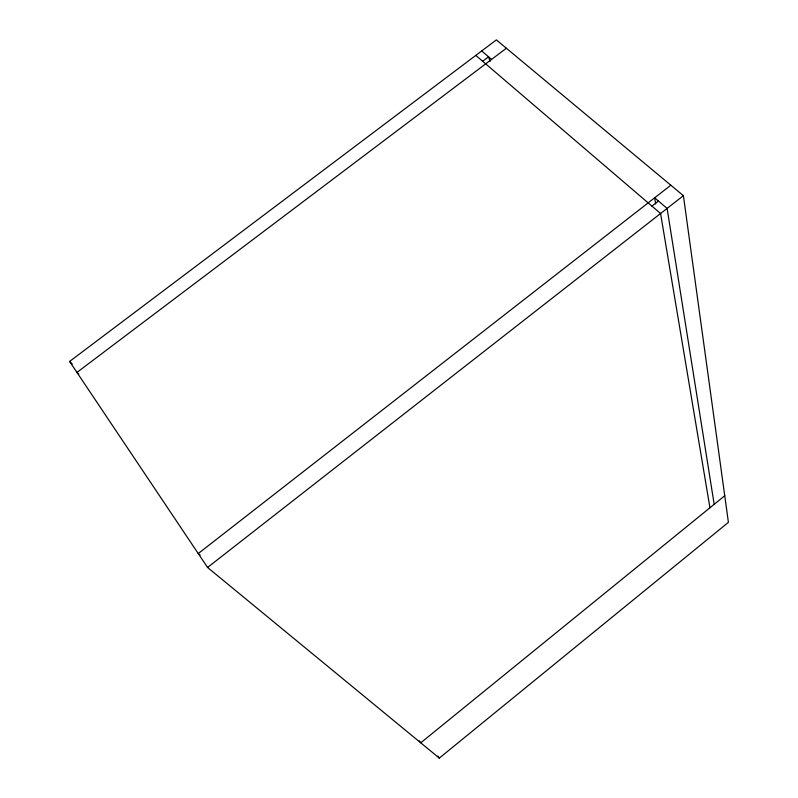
<?xml version="1.0" encoding="UTF-8"?>
<svg xmlns="http://www.w3.org/2000/svg" width="798" height="798" viewBox="0 0 798 798"><rect width="100%" height="100%" fill="white"/><g stroke="black" fill="none" stroke-linecap="round" stroke-linejoin="round"><path stroke-width="1.2" d="M439.319 758.1L728.404 522.351L683.397 195.68L496.366 39.9L69.596 361.454L207.56 567.468L439.319 758.1L437.863 756.085M724.744 495.748L420.746 742.818L419.289 740.803M207.56 567.468L683.397 195.68M670.829 185.206L198.243 553.553L200.158 555.149M651.926 206.113L658.43 201.036M482.65 61.256L488.556 56.798L490.052 61.546M506.381 48.239L76.947 372.427L78.753 374.132M481.683 50.962L491.608 59.391M475.798 55.401L660.574 213.505L709.941 507.777M69.596 361.454L72.299 364.018M655.687 203.959L654.639 197.824L667.098 208.408L714.18 504.336"/></g></svg>
